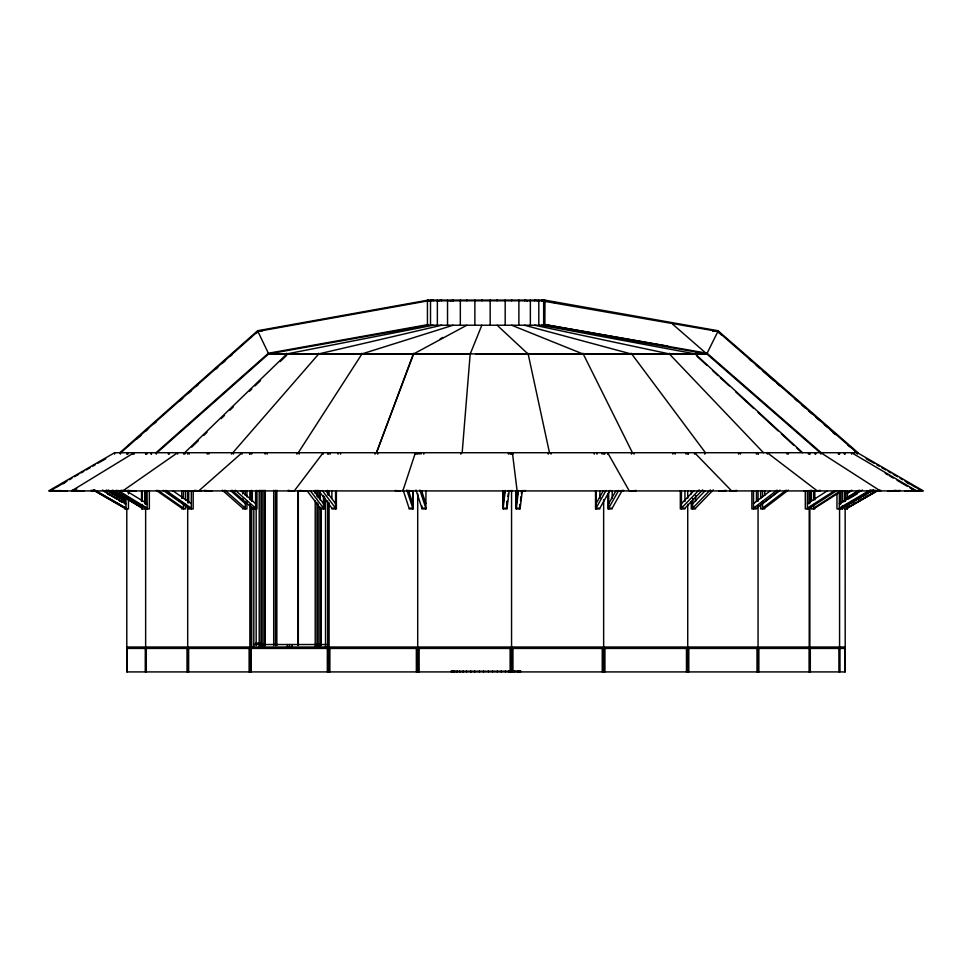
<?xml version="1.0" encoding="UTF-8"?>
<svg xmlns="http://www.w3.org/2000/svg" width="972" height="972" viewBox="0 0 972 972"><rect width="100%" height="100%" fill="white"/><g stroke="black" fill="none" stroke-linecap="round" stroke-linejoin="round"><path stroke-width="1.46" d="M132.423 454.131L132.423 452.721M297.942 645.396L297.942 490.653M298.331 645.396L298.331 490.653M712.78 330.869L718.187 330.869L706.778 353.917L544.563 325.243L544.685 300.105L718.053 330.747L858.009 452.721L114.599 452.721L48.6 490.921L923.4 490.921L857.401 452.721L857.401 454.131M603.648 499.754L603.648 671.919M603.648 454.131L603.648 452.721M757.006 671.919L757.006 648.433M758.063 671.919L758.063 505.817M758.853 671.919L758.853 648.433M809.081 671.919L809.081 648.433M809.858 671.919L809.858 507.335M810.308 671.919L810.308 648.433M839.128 671.919L839.128 648.433M839.577 671.919L839.577 508.854M839.662 671.919L839.662 648.433M844.923 671.919L844.923 648.433M845.154 508.854L845.203 671.919L126.797 671.919L126.797 508.854M481.845 300.105L481.833 300.798L481.808 300.105M497.142 300.105L497.129 300.798L497.178 300.105M492.61 671.215L492.585 671.919L492.585 671.215M462.174 452.721L470.241 353.249M549.472 452.721L528.003 353.249M524.528 300.105L524.467 300.798L524.552 300.105L527.468 300.883M505.537 671.215L505.464 671.919L505.464 671.215M503.132 503.63L504.711 490.775M505.306 490.495L503.132 508.149L507.044 508.149L509.207 490.495M507.044 503.63L507.396 500.774M507.919 496.485L508.271 493.63M516.326 503.63L517.906 490.775M518.501 490.495L516.326 508.149L520.166 508.149L522.341 490.495M520.518 500.774L521.041 496.485M521.393 493.63L521.745 490.775M534.734 300.105L534.636 300.798L534.746 300.105L537.71 300.737M541.781 300.798L541.611 300.105L546.094 300.931M517.371 671.215L517.25 671.919L517.25 671.215M518.963 671.215L518.841 671.919L518.841 671.215M541.489 300.798L541.611 300.105L541.489 300.798L717.737 331.403L856.939 452.721M520.117 671.919L520.239 671.215M717.725 331.403L717.858 330.711L712.452 330.711M632.432 452.721L582.896 353.249M705.429 452.721L631.192 353.249M402.845 490.921L415.396 452.721L415.396 454.131M470.266 353.905L481.833 325.231M763.47 452.721L669.319 353.905L669.599 353.249M802.617 452.721L695.174 353.905L695.49 353.249M596.043 503.63L603.308 490.775M606.103 490.362L596.043 508.149L599.87 508.149L609.942 490.362M608.679 503.63L615.944 490.775M618.739 490.362L608.679 508.149L612.178 508.149L622.238 490.362M298.295 452.721L361.973 353.905L453.11 325.231M294.249 490.921L323.178 452.721L323.178 454.131M232.855 452.721L318.755 353.905L441.64 325.231M681.445 503.63L693.911 490.775M699.172 489.876L681.445 508.149L684.944 508.149L702.671 489.876M692.659 503.63L705.137 490.775M710.386 489.876L692.659 508.149L695.588 508.149L713.314 489.876M184.704 452.721L286.934 353.905L433.196 325.231M191.727 447.084L198.276 440.753M203.731 435.48L207.012 432.309M221.203 418.592L224.483 415.433M229.939 410.148L233.219 406.989M249.597 391.157L251.784 389.043M255.065 385.872L260.52 380.599M280.179 361.608L286.728 355.266M119.823 452.721L257.446 330.869L261.869 330.869M120.856 452.721L257.896 331.403L428.348 300.798L544.563 300.798M136.445 439.32L140.964 435.322M145.484 431.325L147.732 429.32M154.147 423.646L156.419 421.641M179.346 401.339L182.736 398.338M188.118 393.563L191.52 390.562M196.052 386.552L198.312 384.535M215.48 369.348L217.74 367.355M222.102 363.492L225.492 360.478M230.024 356.469L232.296 354.464M256.073 333.408L258.333 331.403M156.006 452.721L268.357 353.249L428.348 324.527M157.063 452.721L268.673 353.905L428.348 325.231M198.713 490.921L242.064 452.721L242.064 454.131M507.834 490.921L512.28 490.52L511.77 490.921M521.065 490.921L525.439 490.52L524.929 490.921M753.531 503.63L770.346 490.775M777.126 490.119L753.531 508.149L756.459 508.149L780.054 490.119M762.558 503.63L779.386 490.775M786.154 490.119L762.558 508.149L764.721 508.149L788.316 490.119M122.751 490.921L177.572 452.721L177.572 454.131M827.403 490.775L807.392 503.63L809.542 503.63M834.754 490.581L807.392 508.149L809.542 508.149L836.904 490.581M840.974 490.581L813.613 508.149L814.852 508.149L842.214 490.581M71.551 490.921L134.1 452.721L134.1 454.131M72.888 490.921L76.715 488.588M847.535 492.719L851.363 490.386M847.049 493.497L852.152 490.386M847.475 497.275L858.908 490.289M846.989 498.053L859.698 490.289M862.48 490.022L839.334 503.63L845.725 500.604M848.289 499.086L857.292 493.8M870.171 490.022L839.334 508.149L840.573 508.149L871.398 490.022M873.172 490.022L842.347 508.149L873.403 490.022M50.009 490.921L55.246 487.895M56.194 487.507L61.783 484.105M62.718 483.728L67.019 481.067M69.389 479.706L71.964 478.212M74.552 476.717L78.732 474.3M81.016 472.975L83.847 471.335M86.18 469.986L90.262 467.629M92.826 466.135L95.39 464.652M97.808 463.255L105.754 458.82M62.949 483.728L65.561 482.221M847.305 507.396L849.917 505.877M852.529 504.371L855.141 502.864M859.054 500.592L861.666 499.086M864.266 497.567L868.178 495.307M870.791 493.8L873.403 492.282M846.782 508.149L878.105 490.022M878.53 490.022L847.207 508.149L878.761 490.022M440.182 338.888L442.843 337.454M466.815 325.231L413.659 353.905L376.48 452.721L413.55 353.249M450.17 301.004L453.049 300.105L453.11 300.798L453.049 300.105M438.591 300.785L441.555 300.105L441.64 300.798L441.531 300.105M428.616 300.98L433.099 300.105L433.196 300.798L433.075 300.105M706.778 353.905L268.673 353.905L257.896 331.403L257.774 330.711L428.239 300.105L428.348 300.798M617.779 490.921L623.975 490.52L621.643 490.921M630.451 490.921L636.308 490.52L633.975 490.921M718.745 490.921L726.266 490.52L722.281 490.921M729.996 490.921L736.934 490.52L732.949 490.921M803.856 490.921L812.191 490.52L806.809 490.921M812.908 490.921L820.465 490.52L815.083 490.921M867.303 490.921L875.881 490.52L873.707 490.52M873.549 490.921L881.203 490.52L879.952 490.52M887.861 490.921L896.354 490.52L889.623 490.921M892.673 490.921L900.194 490.52L899.404 490.52M904.762 490.921L920.788 490.52M257.774 330.711L262.197 330.711M271.285 354.221L285.197 354.221M286.424 354.221L316.884 354.221M320.626 354.221L360.114 354.221M362.459 354.221L411.921 354.221M414.57 354.221L468.759 354.221M476.061 354.209L526.788 354.209M529.546 354.209L582.021 354.209M584.561 354.209L629.236 354.209M632.857 354.209L667.898 354.209M671.142 354.209L695.891 354.209M703.752 354.221L696.827 354.221L695.77 353.249M51.212 490.52L67.238 490.921M51.638 490.52L52.427 490.52M59 490.52L60.252 490.52M72.596 490.52L71.806 490.52L79.327 490.921M92.048 490.52L90.797 490.52L95.924 490.848M122.399 490.52L120.625 490.52L128.292 490.921M911.748 490.52L913 490.52M915.004 490.52L912.198 489.013M919.573 490.52L920.363 490.52M125.218 503.63L125.996 503.63L102.485 490.022M145.363 503.63L147.112 503.63L125.437 490.386M124.55 508.927L128.45 508.927L128.45 498.429M141.535 508.927L144.707 508.927M145.363 508.927L149.348 508.927L149.348 490.921M181.752 508.927L185.591 508.927L185.591 504.432M188.714 508.927L193.185 508.927L193.185 490.921M242.696 508.927L246.949 508.927L246.949 501.43M252.331 508.927L256.985 508.927L256.985 490.921M320.238 508.927L324.599 508.927L324.599 496.923M331.877 508.927L336.385 508.927L336.385 490.921M409.066 508.927L413.258 508.927L413.258 490.921L407.936 490.52L409.285 490.921M425.979 508.927L421.921 508.927L421.921 505.938M599.87 508.927L595.532 508.927L595.532 490.921M612.178 508.927L607.852 508.927L607.852 493.922M684.944 508.927L680.327 508.927L680.327 490.921M695.588 508.927L691.25 508.927L691.25 501.43M756.459 508.927L751.866 508.927L751.866 490.921M764.721 508.927L760.651 508.927L760.651 504.432M809.542 508.927L805.302 508.927L805.302 490.921M814.852 508.927L811.341 508.927L811.341 505.926M842.578 508.927L836.965 508.927L836.965 493.922M847.45 508.927L844.717 508.927L844.717 505.926M255.806 643.112L260.727 643.112M253.814 644.521L326.799 644.521M126.797 647.024L845.203 647.024M126.797 648.433L845.203 648.433M84.139 490.921L75.646 490.52L82.377 490.921M136.129 490.921L127.611 490.52L133.516 490.921M211.969 490.921L204.011 490.52L208.676 490.921M201.641 490.921L194.351 490.52L199.017 490.921M306.484 490.921L299.619 490.52L302.729 490.921M294.358 490.921L287.943 490.52L291.065 490.921M544.065 324.441L667.667 346.093M544.563 324.527L707.094 353.249L821.231 452.721M553.542 302.328L556.531 302.887M544.454 325.073L547.418 325.62M541.489 325.243L695.187 353.905M534.636 325.231L669.331 353.905M524.467 325.231L630.986 353.905M400.136 490.921L395.045 490.52L396.394 490.921M511.673 325.231L582.75 353.905M866.246 458.82L874.193 463.255M876.61 464.652L879.174 466.135M881.738 467.629L885.82 469.986M888.153 471.335L890.984 472.975M893.268 474.3L897.448 476.717M900.036 478.212L902.611 479.706M904.981 481.067L909.282 483.728M910.217 484.105L915.806 487.507M916.754 487.895L921.991 490.921M906.439 482.221L909.051 483.728M104.32 491.528L123.906 502.876M107.807 493.8L116.944 499.086M119.568 500.604L122.18 502.111M107.576 493.8L110.188 495.307M119.325 500.604L121.937 502.111M94.685 490.022L125.996 508.149L93.895 490.022M93.47 490.022L124.793 508.149L93.239 490.022M916.547 490.921L851.581 452.721L851.581 454.131M885.322 473.376L887.91 474.895M889.416 475.782L893.256 478.042M896.998 480.241L907.435 486.377M909.974 487.871L915.162 490.921M110.808 490.775L124.951 499.086M108.281 490.022L124.999 499.851M107.795 490.775L124.513 500.604M106.276 490.022L124.282 500.604M117.879 490.289L147.112 508.149L145.363 508.149L116.13 490.289M113.092 490.289L142.313 508.149L112.302 490.289M820.842 452.721L880.353 490.921M172.87 490.775L191.314 503.63M165.799 490.362L191.314 508.149L188.714 508.149L163.199 490.362M168.751 493.339L174.887 497.628M178.581 500.203L183.501 503.63L183.501 508.927M157.986 490.362L183.501 508.149L181.752 508.149L156.237 490.362M817.294 490.921L767.297 452.721L767.297 454.131M718.551 332.363L717.445 331.403L721.965 335.34M749.4 359.251L751.672 361.232M756.24 365.217L759.667 368.194M763.093 371.183L769.933 377.148M770.869 377.962L774.283 380.939M776.555 382.919L779.969 385.896M795.035 399.018L797.319 401.011M801.888 404.984L805.302 407.973M808.728 410.949L812.155 413.938M815.581 416.927L819.785 420.584M824.329 424.545L827.743 427.522M830.015 429.503L835.701 434.46M847.523 444.763L849.807 446.756M854.376 450.729L856.66 452.721M832.919 432.479L835.203 434.46M672.818 324.32L820.161 452.721M241.02 490.775L255.6 503.63M235.212 490.18L255.6 508.149L252.331 508.149L231.944 490.18M230.716 490.775L245.296 503.63M224.909 490.18L245.296 508.149L242.696 508.149L222.309 490.18M696.985 356.262L706.984 365.46M712.537 370.563L718.089 375.678M720.313 377.719L729.207 385.896M735.877 392.032L753.652 408.386M758.099 412.468L778.098 430.863M781.427 433.937L793.65 445.176M796.979 448.238L800.321 451.312M497.129 325.231L527.942 353.905M731.649 490.921L694.579 452.721L694.579 454.131M325.851 490.775L335.583 503.63M322.364 490.678L335.583 508.149L331.877 508.149L318.646 490.678M313.762 490.775L323.494 503.63M310.275 490.678L323.494 508.149L320.238 508.149L307.006 490.678M629.261 490.921L607.646 452.721L607.646 454.131M286.643 353.249L286.934 353.905M318.512 353.249L318.755 353.905M421.605 490.775L425.833 503.63M419.855 489.985L425.833 508.149L421.921 508.149L415.955 489.985M408.556 490.775L412.772 503.63M406.806 489.985L412.772 508.149L409.066 508.149L403.101 489.985M361.803 353.249L361.973 353.905M453.037 671.215L453.159 671.919L453.159 671.215M454.629 671.215L454.75 671.919L454.75 671.215M517.116 490.921L512.414 452.721L512.414 454.131M466.463 671.215L466.536 671.919L466.536 671.215M466.754 300.105L466.815 300.798L466.791 300.105M479.39 671.215L479.415 671.919L479.415 671.215M847.45 490.969L847.45 498.454M847.207 490.969L847.207 498.454M847.207 503.63L847.207 508.927M845.203 452.721L845.203 454.131M844.923 490.921L844.923 501.43M844.717 490.921L844.717 501.43M844.364 452.721L844.364 454.131M842.578 490.969L842.578 501.443M842.347 490.969L842.347 501.443M842.347 505.938L842.347 508.927M840.573 490.969L840.573 504.444M839.577 452.721L839.577 454.131M839.334 490.969L839.334 508.927M838.97 452.721L838.97 454.131M838.435 452.721L838.435 454.131M820.733 452.721L820.842 454.131M815.702 452.721L815.702 454.131M815.18 452.721L815.18 454.131M814.852 490.969L814.852 499.948M813.613 490.969L813.613 499.948M813.613 504.444L813.613 508.927M811.341 490.921L811.341 501.43M809.858 452.721L809.858 454.131M809.858 490.653L809.858 502.791M809.664 452.721L809.664 454.131M809.542 490.969L809.542 502.937M809.214 490.653L809.214 502.791M809.214 507.335L809.214 648.433M808.449 452.721L808.449 454.131M807.392 490.969L807.392 508.927M788.365 452.721L788.365 454.131M787.138 452.721L787.138 454.131M764.721 490.969L764.721 495.465M762.558 490.969L762.558 496.959M762.558 501.443L762.558 508.927M760.651 490.921L760.651 498.429M758.306 452.721L758.306 454.131M758.063 452.721L758.063 454.131M758.063 490.653L758.063 501.273M756.471 452.721L756.471 454.131M756.459 490.969L756.459 501.443M753.531 490.969L753.531 508.927M740.409 452.721L740.409 454.131M738.574 452.721L738.574 454.131M704.773 452.721L704.773 454.131M695.588 495.465L695.588 501.443M692.659 498.454L692.659 508.927M691.25 490.921L691.25 493.922M688.796 648.433L688.796 671.919M688.383 452.721L688.383 454.131M687.726 452.721L687.726 454.131M687.726 490.653L687.726 498.235M687.726 504.298L687.726 671.919M686.463 648.433L686.463 671.919M686.074 452.721L686.074 454.131M684.944 490.969L684.944 501.443M681.445 490.969L681.445 508.927M675.115 452.721L675.115 454.131M672.806 452.721L672.806 454.131M633.987 452.721L633.987 454.131M631.472 452.721L631.472 454.131M612.178 490.969L612.178 498.454M608.679 490.969L608.679 508.927M604.924 648.433L604.924 671.919M604.681 452.721L604.681 454.131M602.251 648.433L602.251 671.919M602.033 452.721L602.033 454.131M599.87 490.969L599.87 498.454M596.942 452.721L596.942 454.131M596.043 490.969L596.043 508.927M594.293 452.721L594.293 454.131M551.003 452.721L551.003 454.131M548.257 452.721L548.257 454.131M543.652 300.093L543.652 325.231M538.804 300.093L538.804 325.231M530.36 300.093L530.36 325.231M520.664 671.215L520.664 671.919L520.785 671.215L451.215 671.215L451.336 671.919L451.336 671.215M520.166 504.444L520.166 508.927L516.156 508.927L516.156 490.921M519.668 504.432L519.668 508.927M518.89 300.093L518.89 325.231M516.326 490.969L516.326 508.927M512.876 452.721L512.876 454.131M512.949 648.433L512.949 671.919M511.551 452.721L511.551 454.131M511.551 490.653L511.551 671.919M511.199 452.721L511.199 454.131M510.093 452.721L510.093 454.131M510.13 648.433L510.13 671.919M508.417 452.721L508.417 454.131M507.044 501.443L507.044 508.927L503.132 508.927L503.132 490.969M505.185 300.093L505.185 325.231M503.289 490.921L503.289 508.927M490.167 300.093L490.167 325.231M474.871 300.093L474.871 325.231M460.801 452.721L460.801 454.131M460.327 300.093L460.327 325.231M447.533 300.093L447.533 325.231M437.364 300.093L437.364 325.231M430.511 300.093L430.511 325.231M425.979 490.921L425.833 508.927M423.743 452.721L423.743 454.131M421.921 490.969L421.921 493.958M420.998 452.721L420.998 454.131M419.248 452.721L419.248 454.131M419.126 648.433L419.126 671.919M417.705 452.721L417.705 454.131M417.705 493.679L417.705 671.919M416.514 452.721L416.514 454.131M416.356 648.433L416.356 671.919M412.772 490.969L412.772 508.927M409.066 490.969L409.066 493.958M377.707 452.721L377.707 454.131M375.058 452.721L375.058 454.131M340.528 452.721L340.528 454.131M338.013 452.721L338.013 454.131M335.583 490.969L335.583 508.927M331.877 490.969L331.877 498.454M330.176 452.721L330.176 454.131M329.873 648.433L329.873 671.919M328.84 490.653L328.84 493.679M328.84 502.791L328.84 648.433M328.524 452.721L328.524 454.131M328.524 490.653L328.524 495.198M328.524 502.791L328.524 671.919M327.661 452.721L327.661 454.131M327.661 490.301L327.661 494.821M327.661 500.847L327.661 648.433M327.333 648.433L327.333 671.919M325.547 499.341L325.547 647.024M323.494 495.465L323.494 508.927M321.282 508.38L321.282 645.517M320.238 490.969L320.238 499.948M319.91 491.808L319.91 497.834M319.91 506.874L319.91 647.024M318.148 490.301L318.148 497.834M318.148 503.861L318.148 647.024M316.969 490.301L316.969 496.328M316.969 502.354L316.969 647.024M315.207 490.301L315.207 493.314M315.207 500.847L315.207 647.024M299.194 452.721L299.194 454.131M296.885 452.721L296.885 454.131M292.037 644.521L292.037 647.024M289.486 644.521L289.486 647.024M287.335 644.521L287.335 647.024M276.85 490.301L276.85 645.517M275.465 490.301L275.465 645.517M273.703 490.301L273.703 645.517M267.227 452.721L267.227 454.131M265.283 490.301L265.283 645.517M265.113 452.721L265.113 454.131M263.91 490.301L263.91 647.024M262.148 490.301L262.148 647.024M260.97 490.301L260.97 647.024M259.208 490.301L259.208 647.024M256.171 490.301L256.171 645.517M255.6 490.969L255.6 508.927M253.814 508.38L253.814 647.024M252.331 490.969L252.331 501.443M251.712 452.721L251.712 454.131M251.712 490.301L251.712 501.273M251.712 506.874L251.712 648.433M251.25 648.433L251.25 671.919M250.533 490.653L250.533 499.754M250.533 505.817L250.533 648.433M250.071 452.721L250.071 454.131M250.071 490.653L250.071 499.754M250.071 504.298L250.071 671.919M249.597 452.721L249.597 454.131M249.124 648.433L249.124 671.919M246.949 490.921L246.949 496.923M245.296 490.969L245.296 495.465M245.296 501.443L245.296 508.927M242.696 490.969L242.696 493.958M242.696 498.454L242.696 501.443M233.426 452.721L233.426 454.131M231.591 452.721L231.591 454.131M208.834 452.721L208.834 454.131M207.279 452.721L207.279 454.131M191.314 490.969L191.314 508.927M189.212 452.721L189.212 454.131M188.714 490.969L188.714 502.937M188.641 648.433L188.641 671.919M187.645 452.721L187.693 454.131M187.693 490.653L187.693 502.791M187.693 507.335L187.693 671.919M187.061 648.433L187.061 671.919M185.591 490.921L185.591 499.924M184.862 452.721L184.862 454.131M183.635 452.721L183.635 454.131M183.501 490.969L183.501 498.454M181.752 490.969L181.752 498.454M169.335 452.721L169.335 454.131M168.423 452.721L168.423 454.131M156.285 452.721L156.285 454.131M151.413 452.721L151.413 454.131M151.219 452.721L151.219 454.131M146.942 452.721L146.942 454.131M147.112 490.969L147.112 508.927M146.286 648.433L146.286 671.919M146.031 452.721L146.031 454.131M145.642 452.721L145.642 454.131M145.642 490.653L145.642 502.791M145.642 507.335L145.642 671.919M145.363 490.969L145.363 504.444M145.363 648.433L145.363 671.919M144.707 490.921L144.707 502.925M142.313 490.969L142.313 501.443M142.313 504.444L142.313 508.927M141.535 490.969L141.535 501.443M133.03 452.721L133.03 454.131M128.45 490.921L128.45 493.922M127.782 452.721L127.782 454.131M127.587 452.721L127.587 454.131M127.077 648.433L127.077 671.919M126.797 452.721L126.797 454.131M125.996 498.454L125.996 508.927M125.218 496.959L125.218 504.444M124.793 496.959L124.793 502.937M124.55 496.959L124.55 502.937M120.419 452.721L120.419 454.131M114.599 452.721L114.599 454.131M488.479 671.215L488.466 671.919L488.466 671.215M511.709 300.105L511.673 300.798L511.746 300.105M497.397 671.215L497.348 671.919L497.348 671.215M501.248 671.215L501.2 671.919L501.2 671.215M508.854 671.215L508.769 671.919L508.769 671.215M512.353 671.215L512.256 671.919L512.256 671.215M514.893 671.215L514.783 671.919L514.783 671.215M544.685 300.105L427.437 300.093L427.437 325.231L544.563 325.231L544.563 300.081M451.883 671.919L451.761 671.215L451.883 671.919M457.217 671.919L457.107 671.215L457.217 671.919M459.744 671.919L459.647 671.215L459.744 671.919M463.231 671.919L463.146 671.215L463.231 671.919M470.8 671.919L470.752 671.215L470.8 671.919M474.652 671.919L474.603 671.215L474.652 671.919M483.534 671.919L483.521 671.215L483.534 671.919"/></g></svg>
